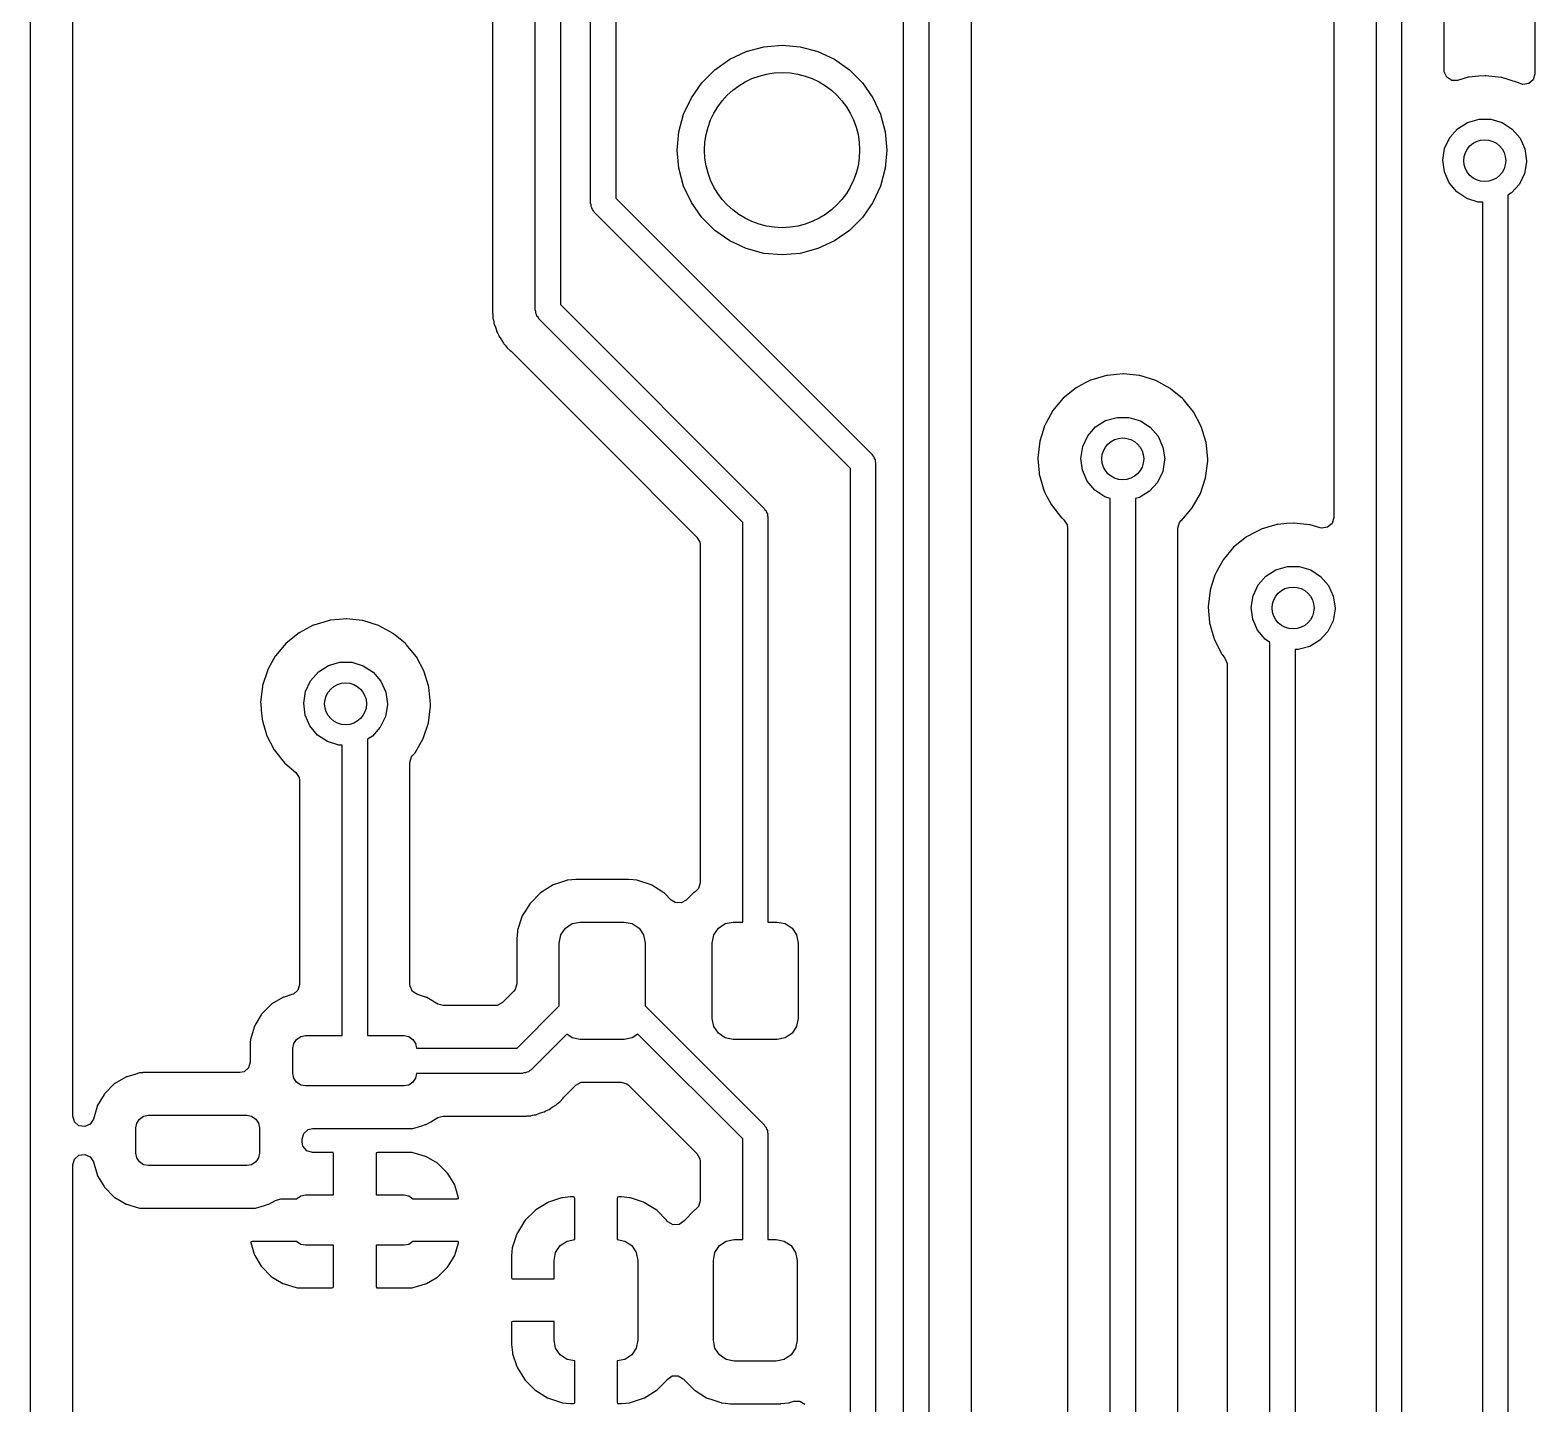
# Model space of a CAD drawing. Extents: x 41 to 172, y -227 to -42.
# Drawn here: x 71.67 to 89.63, y -145.38 to -129 of the extents above; entities that cross this region are included whole.
import ezdxf

# ---------------------------------------------------------------- set-up
doc = ezdxf.new("R2010")
doc.units = 0
doc.layers.add('BLACK', color=7, linetype='CONTINUOUS')

msp = doc.modelspace()

# ---------------------------------------------------------------- linework, layer by layer
at = {"layer": 'BLACK', "linetype": 'CONTINUOUS'}
for p, q in [((77.701, -132.334), (77.701, -119.344)), ((78.001, -119.344), (78.001, -132.272)), ((78.3614, -131.064), (78.3614, -119.532)), ((77.1925, -119.694), (77.1925, -132.252)), ((78.6614, -119.595), (78.6614, -131.002)), ((82.0945, -183.185), (82.0945, -122.692)), ((82.3945, -122.63), (82.3945, -183.155)), ((82.903, -182.776), (82.903, -122.712)), ((89.6255, -126.033), (89.6255, -129.522)), ((71.6745, -127.065), (71.6745, -151.106)), ((87.734, -183.261), (87.734, -127.253)), ((88.034, -127.283), (88.034, -183.199)), ((72.183, -141.949), (72.183, -127.532)), ((87.2255, -127.569), (87.2255, -134.813)), ((88.5425, -129.479), (88.5425, -127.663)), ((80.2175, -129.255), (80.4279, -129.199)), ((80.4279, -129.199), (80.645, -129.18)), ((80.645, -129.18), (80.8621, -129.199)), ((80.8621, -129.199), (81.0725, -129.255)), ((79.8415, -129.472), (80.02, -129.347)), ((80.02, -129.347), (80.2175, -129.255)), ((81.0725, -129.255), (81.27, -129.347)), ((81.27, -129.347), (81.4485, -129.472)), ((79.6874, -129.627), (79.8415, -129.472)), ((81.4485, -129.472), (81.6026, -129.627)), ((88.5438, -129.497), (88.5425, -129.479)), ((88.5733, -129.561), (88.5438, -129.497)), ((88.6331, -129.6), (88.5733, -129.561)), ((88.7041, -129.6), (88.6331, -129.6)), ((88.8312, -129.562), (88.7041, -129.6)), ((88.8371, -129.561), (88.8312, -129.562)), ((88.8312, -129.562), (88.8312, -129.562)), ((88.8432, -129.56), (88.8371, -129.561)), ((88.8433, -129.56), (88.8432, -129.56)), ((88.9516, -129.55), (88.8433, -129.56)), ((89.0341, -129.543), (88.9516, -129.55)), ((89.0402, -129.543), (89.0341, -129.543)), ((89.2246, -129.563), (89.0402, -129.543)), ((89.0402, -129.543), (89.0402, -129.543)), ((89.2308, -129.563), (89.2246, -129.563)), ((89.2246, -129.563), (89.2246, -129.563)), ((89.4197, -129.622), (89.2308, -129.563)), ((89.6055, -129.59), (89.5518, -129.636)), ((89.6255, -129.522), (89.6055, -129.59)), ((79.5625, -129.805), (79.6874, -129.627)), ((81.6026, -129.627), (81.7275, -129.805)), ((89.4338, -129.629), (89.4197, -129.622)), ((89.4395, -129.633), (89.4338, -129.629)), ((89.4815, -129.646), (89.4395, -129.633)), ((89.5518, -129.636), (89.4815, -129.646)), ((79.4704, -130.002), (79.5625, -129.805)), ((81.7275, -129.805), (81.8196, -130.002)), ((79.414, -130.213), (79.4704, -130.002)), ((81.8196, -130.002), (81.876, -130.213)), ((88.7029, -130.175), (88.8228, -130.1)), ((88.8228, -130.1), (88.9591, -130.061)), ((88.9591, -130.061), (89.1009, -130.061)), ((89.1009, -130.061), (89.2367, -130.102)), ((89.2367, -130.102), (89.3557, -130.179)), ((79.395, -130.43), (79.414, -130.213)), ((81.876, -130.213), (81.895, -130.43)), ((88.5488, -130.41), (88.6091, -130.281)), ((88.6091, -130.281), (88.7029, -130.175)), ((89.3557, -130.179), (89.4482, -130.287)), ((89.4482, -130.287), (89.5069, -130.416)), ((79.414, -130.647), (79.395, -130.43)), ((81.895, -130.43), (81.876, -130.647)), ((88.527, -130.55), (88.5488, -130.41)), ((89.5069, -130.416), (89.527, -130.556)), ((79.4704, -130.858), (79.414, -130.647)), ((81.876, -130.647), (81.8196, -130.858)), ((88.5454, -130.69), (88.527, -130.55)), ((89.5269, -130.568), (89.5033, -130.708)), ((89.527, -130.556), (89.5269, -130.568)), ((79.5625, -131.055), (79.4704, -130.858)), ((81.8196, -130.858), (81.7275, -131.055)), ((88.6025, -130.82), (88.5454, -130.69)), ((88.6937, -130.929), (88.6025, -130.82)), ((89.4415, -130.836), (89.3464, -130.941)), ((89.5033, -130.708), (89.4415, -130.836)), ((78.6614, -131.002), (81.7163, -134.057)), ((88.8117, -131.007), (88.6937, -130.929)), ((88.9471, -131.05), (88.8117, -131.007)), ((89.3464, -130.941), (89.304, -130.967)), ((89.304, -130.967), (89.304, -155.36)), ((78.3665, -131.083), (78.3614, -131.064)), ((78.3665, -131.103), (78.3665, -131.083)), ((78.3764, -131.12), (78.3665, -131.103)), ((78.3815, -131.139), (78.3764, -131.12)), ((78.3955, -131.153), (78.3815, -131.139)), ((78.4053, -131.17), (78.3955, -131.153)), ((81.4602, -134.225), (78.4053, -131.17)), ((79.6874, -131.233), (79.5625, -131.055)), ((81.7275, -131.055), (81.6026, -131.233)), ((89.004, -131.051), (88.9471, -131.05)), ((89.004, -155.423), (89.004, -131.051)), ((79.8415, -131.388), (79.6874, -131.233)), ((80.02, -131.513), (79.8415, -131.388)), ((81.4485, -131.388), (81.27, -131.513)), ((81.6026, -131.233), (81.4485, -131.388)), ((80.2175, -131.605), (80.02, -131.513)), ((81.27, -131.513), (81.0725, -131.605)), ((80.4279, -131.661), (80.2175, -131.605)), ((80.645, -131.68), (80.4279, -131.661)), ((80.8621, -131.661), (80.645, -131.68)), ((81.0725, -131.605), (80.8621, -131.661)), ((77.1919, -132.264), (77.1902, -132.272)), ((77.1902, -132.272), (77.1905, -132.279)), ((77.1905, -132.279), (77.1924, -132.342)), ((77.1925, -132.252), (77.1919, -132.264)), ((78.001, -132.272), (80.4311, -134.702)), ((77.1924, -132.342), (77.1925, -132.346)), ((77.1925, -132.346), (77.1925, -132.375)), ((77.1925, -132.375), (77.1931, -132.38)), ((77.1931, -132.38), (77.194, -132.392)), ((77.194, -132.392), (77.1954, -132.438)), ((77.1954, -132.438), (77.1976, -132.445)), ((77.1976, -132.445), (77.1976, -132.445)), ((77.1976, -132.445), (77.2014, -132.458)), ((77.2014, -132.458), (77.2054, -132.478)), ((77.2054, -132.478), (77.2081, -132.499)), ((77.7061, -132.353), (77.701, -132.334)), ((77.7061, -132.373), (77.7061, -132.353)), ((77.716, -132.39), (77.7061, -132.373)), ((77.7211, -132.409), (77.716, -132.39)), ((77.7351, -132.423), (77.7211, -132.409)), ((77.7449, -132.44), (77.7351, -132.423)), ((80.175, -134.87), (77.7449, -132.44)), ((77.2081, -132.499), (77.211, -132.506)), ((77.211, -132.506), (77.211, -132.506)), ((77.211, -132.506), (77.2251, -132.542)), ((77.2251, -132.542), (77.229, -132.553)), ((77.229, -132.553), (77.2419, -132.598)), ((77.2419, -132.598), (77.2528, -132.616)), ((77.2528, -132.616), (77.2615, -132.634)), ((77.2615, -132.634), (77.2694, -132.654)), ((77.2694, -132.654), (77.2893, -132.681)), ((77.2893, -132.681), (77.2965, -132.691)), ((77.2965, -132.691), (77.303, -132.701)), ((77.303, -132.701), (77.3225, -132.734)), ((77.3225, -132.734), (77.3225, -132.734)), ((77.3225, -132.734), (77.3265, -132.741)), ((77.3265, -132.741), (77.3417, -132.756)), ((77.3417, -132.756), (77.3546, -132.771)), ((77.3546, -132.771), (77.3672, -132.788)), ((77.3672, -132.788), (77.4028, -132.818)), ((77.4028, -132.818), (77.4115, -132.826)), ((77.4115, -132.826), (78.5338, -133.948)), ((84.3239, -133.175), (84.2625, -133.207)), ((84.3294, -133.172), (84.3239, -133.175)), ((84.3239, -133.175), (84.3239, -133.175)), ((84.4081, -133.149), (84.3294, -133.172)), ((84.5132, -133.118), (84.4081, -133.149)), ((84.5191, -133.117), (84.5132, -133.118)), ((84.5132, -133.118), (84.5132, -133.118)), ((84.5252, -133.116), (84.5191, -133.117)), ((84.5253, -133.116), (84.5252, -133.116)), ((84.6336, -133.106), (84.5253, -133.116)), ((84.7161, -133.099), (84.6336, -133.106)), ((84.7222, -133.099), (84.7161, -133.099)), ((84.9066, -133.119), (84.7222, -133.099)), ((84.7222, -133.099), (84.7222, -133.099)), ((84.9128, -133.119), (84.9066, -133.119)), ((84.9066, -133.119), (84.9066, -133.119)), ((85.1017, -133.178), (84.9128, -133.119)), ((85.2757, -133.272), (85.1017, -133.178)), ((84.1541, -133.264), (84, -133.388)), ((84.2625, -133.207), (84.1541, -133.264)), ((85.2804, -133.276), (85.2757, -133.272)), ((85.4217, -133.393), (85.2804, -133.276)), ((85.2804, -133.276), (85.2804, -133.276)), ((83.8699, -133.545), (83.7985, -133.675)), ((83.8728, -133.539), (83.8699, -133.545)), ((83.8699, -133.545), (83.8699, -133.545)), ((84, -133.388), (83.8728, -133.539)), ((85.4281, -133.398), (85.4217, -133.393)), ((85.432, -133.403), (85.4281, -133.398)), ((85.4812, -133.463), (85.432, -133.403)), ((85.432, -133.403), (85.432, -133.403)), ((85.5531, -133.551), (85.4812, -133.463)), ((85.6459, -133.726), (85.5531, -133.551)), ((83.7757, -133.719), (83.7586, -133.773)), ((83.7776, -133.713), (83.7757, -133.719)), ((83.7757, -133.719), (83.7757, -133.719)), ((83.7985, -133.675), (83.7776, -133.713)), ((84.2911, -133.837), (84.3849, -133.731)), ((84.3849, -133.731), (84.5048, -133.656)), ((84.5048, -133.656), (84.6411, -133.617)), ((84.6411, -133.617), (84.7829, -133.617)), ((84.7829, -133.617), (84.9187, -133.658)), ((84.9187, -133.658), (85.0377, -133.735)), ((85.7031, -133.915), (85.6459, -133.726)), ((83.7178, -133.901), (83.6957, -134.098)), ((83.7586, -133.773), (83.7178, -133.901)), ((84.2308, -133.966), (84.2911, -133.837)), ((85.0377, -133.735), (85.1302, -133.843)), ((85.1302, -133.843), (85.1889, -133.972)), ((78.5338, -133.948), (79.6296, -135.044)), ((81.7163, -134.057), (81.7261, -134.074)), ((81.7261, -134.074), (81.7401, -134.088)), ((81.7401, -134.088), (81.7452, -134.107)), ((84.209, -134.106), (84.2308, -133.966)), ((85.1889, -133.972), (85.209, -134.112)), ((85.7224, -134.112), (85.7031, -133.915)), ((81.4602, -151.168), (81.4602, -134.225)), ((81.7452, -134.107), (81.7551, -134.124)), ((81.7551, -134.124), (81.7551, -134.144)), ((81.7551, -134.144), (81.7602, -134.163)), ((81.7602, -134.163), (81.7602, -151.23)), ((83.6957, -134.098), (83.6969, -134.112)), ((83.6969, -134.112), (83.711, -134.28)), ((84.2274, -134.246), (84.209, -134.106)), ((84.2845, -134.376), (84.2274, -134.246)), ((85.1853, -134.264), (85.1235, -134.392)), ((85.2089, -134.124), (85.1853, -134.264)), ((85.209, -134.112), (85.2089, -134.124)), ((85.6972, -134.337), (85.722, -134.14)), ((85.722, -134.14), (85.7224, -134.112)), ((83.711, -134.28), (83.7123, -134.295)), ((83.7123, -134.295), (83.7318, -134.363)), ((83.7318, -134.363), (83.7635, -134.473)), ((84.3757, -134.485), (84.2845, -134.376)), ((85.1235, -134.392), (85.0284, -134.497)), ((85.6348, -134.524), (85.6972, -134.337)), ((83.7635, -134.473), (83.7668, -134.485)), ((83.7668, -134.485), (83.7767, -134.504)), ((83.7767, -134.504), (83.8046, -134.559)), ((83.8046, -134.559), (83.8572, -134.661)), ((84.4937, -134.563), (84.3757, -134.485)), ((84.559, -134.584), (84.4937, -134.563)), ((84.559, -166.152), (84.559, -134.584)), ((84.9076, -134.571), (84.859, -134.584)), ((84.859, -134.584), (84.859, -166.152)), ((85.0284, -134.497), (84.9076, -134.571)), ((85.5371, -134.696), (85.6348, -134.524)), ((80.4311, -134.702), (80.4409, -134.719)), ((80.4409, -134.719), (80.4549, -134.733)), ((80.4549, -134.733), (80.46, -134.752)), ((80.46, -134.752), (80.4699, -134.769)), ((80.4699, -134.769), (80.4699, -134.789)), ((80.4699, -134.789), (80.475, -134.808)), ((80.475, -134.808), (80.475, -139.635)), ((83.8572, -134.661), (83.98, -134.816)), ((85.4078, -134.846), (85.4993, -134.74)), ((85.4993, -134.74), (85.533, -134.701)), ((85.533, -134.701), (85.5331, -134.701)), ((85.5331, -134.701), (85.5371, -134.696)), ((80.175, -139.635), (80.175, -134.87)), ((83.98, -134.816), (83.9847, -134.82)), ((83.9847, -134.82), (83.9847, -134.82)), ((83.9847, -134.82), (84.0062, -134.838)), ((84.0062, -134.838), (84.0451, -134.898)), ((84.0451, -134.898), (84.0505, -134.934)), ((84.0505, -134.934), (84.0505, -165.799)), ((85.3675, -134.937), (85.3875, -134.869)), ((85.3675, -165.801), (85.3675, -134.937)), ((85.3875, -134.869), (85.4052, -134.848)), ((85.4052, -134.848), (85.4078, -134.846)), ((86.2849, -134.99), (86.1861, -135.042)), ((86.3559, -134.953), (86.2849, -134.99)), ((86.3614, -134.95), (86.3559, -134.953)), ((86.3559, -134.953), (86.3559, -134.953)), ((86.4401, -134.927), (86.3614, -134.95)), ((86.5452, -134.896), (86.4401, -134.927)), ((86.5511, -134.895), (86.5452, -134.896)), ((86.5452, -134.896), (86.5452, -134.896)), ((86.5572, -134.894), (86.5511, -134.895)), ((86.5573, -134.894), (86.5572, -134.894)), ((86.6656, -134.884), (86.5573, -134.894)), ((86.7481, -134.877), (86.6656, -134.884)), ((86.7542, -134.877), (86.7481, -134.877)), ((86.9386, -134.897), (86.7542, -134.877)), ((86.7542, -134.877), (86.7542, -134.877)), ((86.9448, -134.897), (86.9386, -134.897)), ((86.9386, -134.897), (86.9386, -134.897)), ((87.0622, -134.934), (86.9448, -134.897)), ((87.0816, -134.938), (87.0622, -134.934)), ((87.1518, -134.928), (87.0816, -134.938)), ((87.2055, -134.881), (87.1518, -134.928)), ((87.2255, -134.813), (87.2055, -134.881)), ((79.6296, -135.044), (79.6636, -135.106)), ((79.6636, -135.106), (79.6665, -135.133)), ((79.6665, -135.133), (79.6665, -139.168)), ((86.032, -135.166), (85.9048, -135.317)), ((86.1861, -135.042), (86.032, -135.166)), ((85.9019, -135.323), (85.8317, -135.45)), ((85.9048, -135.317), (85.9019, -135.323)), ((85.9019, -135.323), (85.9019, -135.323)), ((85.8077, -135.497), (85.7682, -135.621)), ((85.8096, -135.491), (85.8077, -135.497)), ((85.8077, -135.497), (85.8077, -135.497)), ((85.8317, -135.45), (85.8096, -135.491)), ((86.3231, -135.615), (86.4169, -135.509)), ((86.4169, -135.509), (86.5368, -135.434)), ((86.5368, -135.434), (86.6731, -135.395)), ((86.6731, -135.395), (86.8149, -135.395)), ((86.8149, -135.395), (86.9507, -135.436)), ((86.9507, -135.436), (87.0697, -135.513)), ((87.0697, -135.513), (87.1622, -135.621)), ((85.7498, -135.679), (85.7277, -135.876)), ((85.7682, -135.621), (85.7498, -135.679)), ((86.2628, -135.744), (86.3231, -135.615)), ((87.1622, -135.621), (87.2209, -135.75)), ((85.7277, -135.876), (85.7282, -135.882)), ((85.7282, -135.882), (85.7434, -136.063)), ((86.241, -135.884), (86.2628, -135.744)), ((86.2594, -136.024), (86.241, -135.884)), ((87.2209, -135.75), (87.241, -135.89)), ((75.1788, -136.058), (75.0584, -136.093)), ((75.2422, -136.039), (75.1788, -136.058)), ((75.2481, -136.038), (75.2422, -136.039)), ((75.2422, -136.039), (75.2422, -136.039)), ((75.2542, -136.037), (75.2481, -136.038)), ((75.2543, -136.037), (75.2542, -136.037)), ((75.3626, -136.027), (75.2543, -136.037)), ((75.4451, -136.02), (75.3626, -136.027)), ((75.4512, -136.02), (75.4451, -136.02)), ((75.6356, -136.04), (75.4512, -136.02)), ((75.4512, -136.02), (75.4512, -136.02)), ((75.6418, -136.04), (75.6356, -136.04)), ((75.6356, -136.04), (75.6356, -136.04)), ((75.8307, -136.099), (75.6418, -136.04)), ((85.7434, -136.063), (85.7443, -136.073)), ((86.3165, -136.154), (86.2594, -136.024)), ((87.2173, -136.042), (87.1555, -136.17)), ((87.2409, -135.902), (87.2173, -136.042)), ((87.241, -135.89), (87.2409, -135.902)), ((74.8831, -136.185), (74.729, -136.309)), ((75.0154, -136.116), (74.8831, -136.185)), ((75.0529, -136.096), (75.0154, -136.116)), ((75.0584, -136.093), (75.0529, -136.096)), ((75.0529, -136.096), (75.0529, -136.096)), ((76.0047, -136.193), (75.8307, -136.099)), ((76.0094, -136.197), (76.0047, -136.193)), ((76.147, -136.311), (76.0094, -136.197)), ((76.0094, -136.197), (76.0094, -136.197)), ((85.7443, -136.073), (85.751, -136.096)), ((85.751, -136.096), (85.7941, -136.247)), ((85.7941, -136.247), (85.7988, -136.263)), ((86.4077, -136.263), (86.3165, -136.154)), ((87.1555, -136.17), (87.0604, -136.275)), ((74.729, -136.309), (74.6018, -136.46)), ((76.1571, -136.319), (76.147, -136.311)), ((76.161, -136.324), (76.1571, -136.319)), ((76.2001, -136.372), (76.161, -136.324)), ((76.161, -136.324), (76.161, -136.324)), ((76.2821, -136.472), (76.2001, -136.372)), ((85.7988, -136.263), (85.8892, -136.439)), ((86.464, -136.3), (86.4077, -136.263)), ((86.464, -169.636), (86.464, -136.3)), ((86.8028, -136.386), (86.764, -136.385)), ((86.764, -136.385), (86.764, -169.441)), ((86.9396, -136.349), (86.8028, -136.386)), ((87.0604, -136.275), (86.9396, -136.349)), ((74.5989, -136.466), (74.5201, -136.609)), ((74.6018, -136.46), (74.5989, -136.466)), ((74.5989, -136.466), (74.5989, -136.466)), ((75.1139, -136.652), (75.2338, -136.577)), ((75.2338, -136.577), (75.3701, -136.538)), ((75.3701, -136.538), (75.5119, -136.538)), ((75.5119, -136.538), (75.6477, -136.579)), ((75.6477, -136.579), (75.7667, -136.656)), ((76.3749, -136.647), (76.2821, -136.472)), ((85.8892, -136.439), (85.893, -136.444)), ((85.893, -136.444), (85.893, -136.444)), ((85.893, -136.444), (85.9282, -136.488)), ((85.9282, -136.488), (85.9549, -136.554)), ((85.9549, -136.554), (85.9555, -136.567)), ((85.9555, -136.567), (85.9555, -166.425)), ((74.5047, -136.64), (74.4486, -136.816)), ((74.5066, -136.634), (74.5047, -136.64)), ((74.5047, -136.64), (74.5047, -136.64)), ((74.5201, -136.609), (74.5066, -136.634)), ((74.9598, -136.887), (75.0201, -136.758)), ((75.0201, -136.758), (75.1139, -136.652)), ((75.7667, -136.656), (75.8592, -136.764)), ((75.8592, -136.764), (75.9179, -136.893)), ((76.3767, -136.653), (76.3749, -136.647)), ((76.4268, -136.819), (76.3767, -136.653)), ((74.4468, -136.822), (74.4247, -137.019)), ((74.4486, -136.816), (74.4468, -136.822)), ((74.938, -137.027), (74.9598, -136.887)), ((75.9179, -136.893), (75.938, -137.033)), ((76.4321, -136.836), (76.4268, -136.819)), ((76.4514, -137.033), (76.4321, -136.836)), ((74.4247, -137.019), (74.4252, -137.025)), ((74.4252, -137.025), (74.4322, -137.108)), ((74.4322, -137.108), (74.4413, -137.216)), ((74.9564, -137.167), (74.938, -137.027)), ((75.9379, -137.045), (75.9143, -137.185)), ((75.938, -137.033), (75.9379, -137.045)), ((76.4262, -137.258), (76.451, -137.061)), ((76.451, -137.061), (76.4514, -137.033)), ((74.4413, -137.216), (74.4514, -137.251)), ((74.4514, -137.251), (74.4906, -137.388)), ((75.0135, -137.297), (74.9564, -137.167)), ((75.1047, -137.406), (75.0135, -137.297)), ((75.8525, -137.313), (75.7574, -137.418)), ((75.9143, -137.185), (75.8525, -137.313)), ((76.3638, -137.445), (76.4262, -137.258)), ((74.4906, -137.388), (74.4958, -137.406)), ((74.4958, -137.406), (74.5862, -137.582)), ((75.2227, -137.484), (75.1047, -137.406)), ((75.3581, -137.527), (75.2227, -137.484)), ((75.7574, -137.418), (75.6975, -137.454)), ((75.6975, -137.454), (75.6975, -140.99)), ((76.2661, -137.617), (76.3638, -137.445)), ((74.5862, -137.582), (74.709, -137.737)), ((75.3975, -137.527), (75.3581, -137.527)), ((75.3975, -140.99), (75.3975, -137.527)), ((76.206, -137.734), (76.226, -137.665)), ((76.226, -137.665), (76.2366, -137.651)), ((76.2366, -137.651), (76.2443, -137.642)), ((76.2443, -137.642), (76.2661, -137.617)), ((74.709, -137.737), (74.7137, -137.741)), ((74.7137, -137.741), (74.7137, -137.741)), ((74.7137, -137.741), (74.8447, -137.852)), ((74.8447, -137.852), (74.8836, -137.912)), ((76.206, -140.38), (76.206, -137.734)), ((74.8836, -137.912), (74.889, -137.948)), ((74.889, -137.948), (74.889, -140.38)), ((77.7632, -139.287), (77.6382, -139.412)), ((77.9136, -139.193), (77.7632, -139.287)), ((77.9903, -139.168), (77.9136, -139.193)), ((78.0748, -139.14), (77.9903, -139.168)), ((78.0813, -139.137), (78.0748, -139.14)), ((78.0748, -139.14), (78.0748, -139.14)), ((78.0882, -139.137), (78.0813, -139.137)), ((78.1838, -139.127), (78.0882, -139.137)), ((78.0882, -139.137), (78.0882, -139.137)), ((78.1839, -139.127), (78.1838, -139.127)), ((78.1871, -139.126), (78.1839, -139.127)), ((78.8129, -139.126), (78.1871, -139.126)), ((78.8675, -139.132), (78.8129, -139.126)), ((78.9105, -139.137), (78.8675, -139.132)), ((78.9174, -139.137), (78.9105, -139.137)), ((78.9105, -139.137), (78.9105, -139.137)), ((78.9239, -139.139), (78.9174, -139.137)), ((78.9248, -139.14), (78.9239, -139.139)), ((78.9239, -139.139), (78.9239, -139.139)), ((79.0852, -139.193), (78.9248, -139.14)), ((79.0915, -139.197), (79.0852, -139.193)), ((79.1681, -139.244), (79.0915, -139.197)), ((79.0915, -139.197), (79.0915, -139.197)), ((79.2358, -139.286), (79.1681, -139.244)), ((79.241, -139.291), (79.2358, -139.286)), ((79.3235, -139.373), (79.241, -139.291)), ((79.5882, -139.287), (79.5529, -139.322)), ((79.5944, -139.283), (79.5882, -139.287)), ((79.6068, -139.275), (79.5944, -139.283)), ((79.5944, -139.283), (79.5944, -139.283)), ((79.6465, -139.236), (79.6068, -139.275)), ((79.6665, -139.168), (79.6465, -139.236)), ((77.6344, -139.418), (77.5828, -139.502)), ((77.6382, -139.412), (77.6344, -139.418)), ((77.6344, -139.418), (77.6344, -139.418)), ((79.3686, -139.402), (79.3235, -139.373)), ((79.4394, -139.407), (79.3686, -139.402)), ((79.5017, -139.373), (79.4394, -139.407)), ((79.5529, -139.322), (79.5017, -139.373)), ((77.5454, -139.562), (77.4897, -139.73)), ((77.5828, -139.502), (77.5454, -139.562)), ((78.0607, -139.708), (78.1418, -139.654)), ((78.1418, -139.654), (78.2375, -139.635)), ((78.2375, -139.635), (78.7625, -139.635)), ((78.7625, -139.635), (78.8582, -139.654)), ((78.8582, -139.654), (78.9393, -139.708)), ((79.8857, -139.708), (79.9668, -139.654)), ((79.9668, -139.654), (80.0625, -139.635)), ((80.0625, -139.635), (80.175, -139.635)), ((80.475, -139.635), (80.5875, -139.635)), ((80.5875, -139.635), (80.6832, -139.654)), ((80.6832, -139.654), (80.7643, -139.708)), ((77.4881, -139.746), (77.479, -139.835)), ((77.479, -139.835), (77.479, -140.373)), ((77.489, -139.737), (77.4881, -139.746)), ((77.4897, -139.73), (77.489, -139.737)), ((77.489, -139.737), (77.489, -139.737)), ((77.9875, -139.885), (78.0065, -139.789)), ((78.0065, -139.789), (78.0607, -139.708)), ((78.9393, -139.708), (78.9935, -139.789)), ((78.9935, -139.789), (79.0125, -139.885)), ((79.8125, -139.885), (79.8315, -139.789)), ((79.8315, -139.789), (79.8857, -139.708)), ((80.7643, -139.708), (80.8185, -139.789)), ((80.8185, -139.789), (80.8375, -139.885)), ((77.9875, -140.635), (77.9875, -139.885)), ((79.0125, -139.885), (79.0125, -140.635)), ((79.8125, -140.785), (79.8125, -139.885)), ((80.8375, -139.885), (80.8375, -140.785)), ((77.479, -140.373), (77.459, -140.441)), ((74.6896, -140.535), (74.56, -140.612)), ((74.6964, -140.531), (74.6896, -140.535)), ((74.6896, -140.535), (74.6896, -140.535)), ((74.704, -140.529), (74.6964, -140.531)), ((74.7982, -140.501), (74.704, -140.529)), ((74.704, -140.529), (74.704, -140.529)), ((74.8153, -140.495), (74.7982, -140.501)), ((74.869, -140.448), (74.8153, -140.495)), ((74.889, -140.38), (74.869, -140.448)), ((76.2073, -140.399), (76.206, -140.38)), ((76.237, -140.463), (76.2073, -140.399)), ((76.2968, -140.501), (76.237, -140.463)), ((76.391, -140.529), (76.2968, -140.501)), ((76.3986, -140.531), (76.391, -140.529)), ((76.391, -140.529), (76.391, -140.529)), ((76.4054, -140.535), (76.3986, -140.531)), ((76.5391, -140.614), (76.4054, -140.535)), ((76.4054, -140.535), (76.4054, -140.535)), ((77.4421, -140.462), (77.3091, -140.595)), ((77.459, -140.441), (77.4421, -140.462)), ((74.4355, -140.733), (74.4315, -140.74)), ((74.5532, -140.616), (74.4355, -140.733)), ((74.56, -140.612), (74.5532, -140.616)), ((74.56, -140.612), (74.56, -140.612)), ((76.6033, -140.631), (76.5391, -140.614)), ((77.2201, -140.631), (76.6033, -140.631)), ((77.2468, -140.629), (77.2201, -140.631)), ((77.3091, -140.595), (77.2468, -140.629)), ((77.4829, -141.14), (77.9875, -140.635)), ((79.0125, -140.635), (80.4311, -142.054)), ((74.3509, -140.876), (74.3044, -141.036)), ((74.3679, -140.848), (74.3509, -140.876)), ((74.4315, -140.74), (74.3679, -140.848)), ((74.4315, -140.74), (74.4315, -140.74)), ((79.8315, -140.881), (79.8125, -140.785)), ((79.8857, -140.962), (79.8315, -140.881)), ((80.8185, -140.881), (80.7643, -140.962)), ((80.8375, -140.785), (80.8185, -140.881)), ((74.3044, -141.036), (74.3015, -141.073)), ((74.3015, -141.073), (74.3015, -141.305)), ((74.81, -141.14), (74.8214, -141.083)), ((74.8214, -141.083), (74.8539, -141.034)), ((74.8539, -141.034), (74.9026, -141.001)), ((74.9026, -141.001), (74.96, -140.99)), ((74.96, -140.99), (75.3975, -140.99)), ((75.6975, -140.99), (76.135, -140.99)), ((76.135, -140.99), (76.1924, -141.001)), ((76.1924, -141.001), (76.2411, -141.034)), ((76.2411, -141.034), (76.2736, -141.083)), ((76.2736, -141.083), (76.285, -141.14)), ((78.0755, -140.972), (77.6511, -141.396)), ((78.1418, -141.016), (78.0755, -140.972)), ((78.2375, -141.035), (78.1418, -141.016)), ((78.7625, -141.035), (78.2375, -141.035)), ((78.8582, -141.016), (78.7625, -141.035)), ((78.9245, -140.972), (78.8582, -141.016)), ((80.175, -142.222), (78.9245, -140.972)), ((79.9668, -141.016), (79.8857, -140.962)), ((80.0625, -141.035), (79.9668, -141.016)), ((80.5875, -141.035), (80.0625, -141.035)), ((80.6832, -141.016), (80.5875, -141.035)), ((80.7643, -140.962), (80.6832, -141.016)), ((74.81, -141.44), (74.81, -141.14)), ((76.285, -141.14), (77.4829, -141.14)), ((72.922, -141.452), (72.829, -141.479)), ((72.9812, -141.434), (72.922, -141.452)), ((72.9876, -141.434), (72.9812, -141.434)), ((73.016, -141.432), (72.9876, -141.434)), ((72.9876, -141.434), (72.9876, -141.434)), ((73.0185, -141.431), (73.016, -141.432)), ((73.016, -141.432), (73.016, -141.432)), ((74.1755, -141.431), (73.0185, -141.431)), ((74.2278, -141.42), (74.1755, -141.431)), ((74.2815, -141.374), (74.2278, -141.42)), ((74.3015, -141.305), (74.2815, -141.374)), ((74.8214, -141.497), (74.81, -141.44)), ((76.285, -141.44), (76.2736, -141.497)), ((77.545, -141.44), (76.285, -141.44)), ((77.5641, -141.435), (77.545, -141.44)), ((77.5838, -141.435), (77.5641, -141.435)), ((77.6009, -141.425), (77.5838, -141.435)), ((77.62, -141.42), (77.6009, -141.425)), ((77.634, -141.406), (77.62, -141.42)), ((77.6511, -141.396), (77.634, -141.406)), ((72.6782, -141.566), (72.5605, -141.683)), ((72.685, -141.562), (72.6782, -141.566)), ((72.8146, -141.485), (72.685, -141.562)), ((72.685, -141.562), (72.685, -141.562)), ((72.8214, -141.481), (72.8146, -141.485)), ((72.8146, -141.485), (72.8146, -141.485)), ((72.829, -141.479), (72.8214, -141.481)), ((72.829, -141.479), (72.829, -141.479)), ((74.8539, -141.546), (74.8214, -141.497)), ((74.9026, -141.579), (74.8539, -141.546)), ((74.96, -141.59), (74.9026, -141.579)), ((76.135, -141.59), (74.96, -141.59)), ((76.1924, -141.579), (76.135, -141.59)), ((76.2411, -141.546), (76.1924, -141.579)), ((76.2736, -141.497), (76.2411, -141.546)), ((78.0368, -141.729), (78.1859, -141.58)), ((78.1859, -141.58), (78.2482, -141.546)), ((78.2482, -141.546), (78.2749, -141.543)), ((78.2749, -141.543), (78.725, -141.543)), ((78.725, -141.543), (78.7932, -141.564)), ((78.7932, -141.564), (78.8141, -141.58)), ((78.8141, -141.58), (79.6296, -142.396)), ((72.5069, -141.774), (72.4759, -141.826)), ((72.5565, -141.69), (72.5069, -141.774)), ((72.5605, -141.683), (72.5565, -141.69)), ((72.5565, -141.69), (72.5565, -141.69)), ((77.9518, -141.814), (77.967, -141.799)), ((77.967, -141.799), (77.982, -141.786)), ((77.982, -141.786), (77.9929, -141.779)), ((77.9929, -141.779), (77.9994, -141.774)), ((77.9994, -141.774), (78.0288, -141.738)), ((78.0288, -141.738), (78.0368, -141.729)), ((72.2032, -142.018), (72.183, -141.949)), ((72.43, -141.984), (72.3918, -142.044)), ((72.4736, -141.834), (72.43, -141.984)), ((72.4759, -141.826), (72.4736, -141.834)), ((72.4736, -141.834), (72.4736, -141.834)), ((72.9464, -142.033), (72.9789, -141.984)), ((72.9789, -141.984), (73.0276, -141.951)), ((73.0276, -141.951), (73.085, -141.94)), ((73.085, -141.94), (74.26, -141.94)), ((74.26, -141.94), (74.3174, -141.951)), ((74.3174, -141.951), (74.3661, -141.984)), ((74.3661, -141.984), (74.3986, -142.033)), ((76.4551, -142.016), (76.5391, -141.966)), ((76.5391, -141.966), (76.6033, -141.948)), ((76.6033, -141.948), (77.4629, -141.948)), ((77.4629, -141.948), (77.4748, -141.949)), ((77.4748, -141.949), (77.4748, -141.949)), ((77.4748, -141.949), (77.4825, -141.951)), ((77.4825, -141.951), (77.5534, -141.949)), ((77.5534, -141.949), (77.5573, -141.948)), ((77.5573, -141.948), (77.5864, -141.948)), ((77.5864, -141.948), (77.5908, -141.948)), ((77.5908, -141.948), (77.6027, -141.947)), ((77.6027, -141.947), (77.6488, -141.946)), ((77.6488, -141.946), (77.6694, -141.94)), ((77.6694, -141.94), (77.6888, -141.936)), ((77.6888, -141.936), (77.6958, -141.935)), ((77.6958, -141.935), (77.7022, -141.934)), ((77.7022, -141.934), (77.7101, -141.933)), ((77.7022, -141.934), (77.7022, -141.934)), ((77.7101, -141.933), (77.7174, -141.93)), ((77.7174, -141.93), (77.753, -141.916)), ((77.7174, -141.93), (77.7174, -141.93)), ((77.753, -141.916), (77.7642, -141.912)), ((77.7642, -141.912), (77.8086, -141.899)), ((77.8086, -141.899), (77.8271, -141.888)), ((77.8271, -141.888), (77.8448, -141.88)), ((77.8448, -141.88), (77.8648, -141.872)), ((77.8648, -141.872), (77.9021, -141.844)), ((77.9021, -141.844), (77.912, -141.838)), ((77.912, -141.838), (77.945, -141.818)), ((77.945, -141.818), (77.9518, -141.814)), ((77.945, -141.818), (77.945, -141.818)), ((72.257, -142.064), (72.2032, -142.018)), ((72.3273, -142.074), (72.257, -142.064)), ((72.3918, -142.044), (72.3273, -142.074)), ((72.935, -142.09), (72.9464, -142.033)), ((72.935, -142.39), (72.935, -142.09)), ((74.3986, -142.033), (74.41, -142.09)), ((74.41, -142.09), (74.41, -142.39)), ((74.9185, -142.225), (74.9385, -142.156)), ((74.9385, -142.156), (74.9922, -142.11)), ((74.9922, -142.11), (75.0445, -142.099)), ((75.0445, -142.099), (76.2015, -142.099)), ((76.2015, -142.099), (76.2039, -142.098)), ((76.2039, -142.098), (76.204, -142.098)), ((76.204, -142.098), (76.2324, -142.096)), ((76.2324, -142.096), (76.2324, -142.096)), ((76.2324, -142.096), (76.2388, -142.096)), ((76.2388, -142.096), (76.348, -142.064)), ((76.348, -142.064), (76.391, -142.051)), ((76.391, -142.051), (76.3986, -142.049)), ((76.391, -142.051), (76.391, -142.051)), ((76.3986, -142.049), (76.4551, -142.016)), ((80.4311, -142.054), (80.4409, -142.071)), ((80.4409, -142.071), (80.4549, -142.085)), ((80.4549, -142.085), (80.46, -142.104)), ((80.46, -142.104), (80.4699, -142.121)), ((80.4699, -142.121), (80.4699, -142.141)), ((80.4699, -142.141), (80.475, -142.16)), ((80.475, -142.16), (80.475, -143.42)), ((74.9185, -142.256), (74.9185, -142.225)), ((74.9299, -142.308), (74.9185, -142.256)), ((74.9764, -142.362), (74.9299, -142.308)), ((80.175, -143.42), (80.175, -142.222)), ((72.183, -142.531), (72.203, -142.463)), ((72.203, -142.463), (72.2567, -142.416)), ((72.2567, -142.416), (72.3269, -142.406)), ((72.3269, -142.406), (72.3915, -142.436)), ((72.3915, -142.436), (72.43, -142.496)), ((72.43, -142.496), (72.4732, -142.644)), ((72.9464, -142.447), (72.935, -142.39)), ((72.9789, -142.496), (72.9464, -142.447)), ((73.0276, -142.529), (72.9789, -142.496)), ((73.085, -142.54), (73.0276, -142.529)), ((74.3174, -142.529), (74.26, -142.54)), ((74.3661, -142.496), (74.3174, -142.529)), ((74.3986, -142.447), (74.3661, -142.496)), ((74.41, -142.39), (74.3986, -142.447)), ((75.0445, -142.382), (74.9764, -142.362)), ((75.28, -142.382), (75.0445, -142.382)), ((75.2876, -142.384), (75.28, -142.382)), ((75.289, -142.385), (75.2876, -142.384)), ((75.2935, -142.4), (75.289, -142.385)), ((75.2935, -142.89), (75.2935, -142.4)), ((75.8032, -142.388), (75.8015, -142.396)), ((75.8015, -142.396), (75.8015, -142.89)), ((75.8044, -142.386), (75.8032, -142.388)), ((75.8196, -142.382), (75.8044, -142.386)), ((76.199, -142.382), (75.8196, -142.382)), ((76.2039, -142.382), (76.199, -142.382)), ((76.2323, -142.384), (76.2039, -142.382)), ((76.2449, -142.387), (76.2323, -142.384)), ((76.3908, -142.429), (76.2449, -142.387)), ((76.4052, -142.435), (76.3908, -142.429)), ((76.5347, -142.512), (76.4052, -142.435)), ((76.5471, -142.522), (76.5347, -142.512)), ((76.6534, -142.628), (76.5471, -142.522)), ((79.6296, -142.396), (79.6636, -142.458)), ((79.6636, -142.458), (79.6665, -142.485)), ((79.6665, -142.485), (79.6665, -142.961)), ((72.183, -150.398), (72.183, -142.531)), ((72.4732, -142.644), (72.4759, -142.654)), ((72.4759, -142.654), (72.4799, -142.66)), ((72.4799, -142.66), (72.5565, -142.79)), ((74.26, -142.54), (73.085, -142.54)), ((76.6631, -142.64), (76.6534, -142.628)), ((76.7396, -142.77), (76.6631, -142.64)), ((72.5565, -142.79), (72.5565, -142.79)), ((72.5565, -142.79), (72.5605, -142.797)), ((72.5605, -142.797), (72.6782, -142.914)), ((76.7459, -142.784), (76.7396, -142.77)), ((76.7865, -142.924), (76.7459, -142.784)), ((72.6782, -142.914), (72.685, -142.918)), ((72.685, -142.918), (72.685, -142.918)), ((72.685, -142.918), (72.7615, -142.964)), ((72.7615, -142.964), (72.8214, -142.999)), ((72.8214, -142.999), (72.829, -143.001)), ((72.829, -143.001), (72.829, -143.001)), ((72.829, -143.001), (72.8746, -143.015)), ((72.8746, -143.015), (72.9812, -143.046)), ((72.9812, -143.046), (72.9876, -143.046)), ((72.9876, -143.046), (72.9876, -143.046)), ((72.9876, -143.046), (73.016, -143.048)), ((73.016, -143.048), (73.016, -143.048)), ((73.016, -143.048), (73.0185, -143.048)), ((73.0185, -143.048), (74.3265, -143.048)), ((74.3265, -143.048), (74.3289, -143.048)), ((74.3289, -143.048), (74.329, -143.048)), ((74.329, -143.048), (74.3574, -143.046)), ((74.3574, -143.046), (74.3574, -143.046)), ((74.3574, -143.046), (74.3638, -143.046)), ((74.3638, -143.046), (74.4704, -143.015)), ((74.4704, -143.015), (74.516, -143.001)), ((74.516, -143.001), (74.5236, -142.999)), ((74.516, -143.001), (74.516, -143.001)), ((74.5236, -142.999), (74.6007, -142.954)), ((74.6007, -142.954), (74.6648, -142.936)), ((74.6648, -142.936), (74.8526, -142.936)), ((74.8526, -142.936), (74.8539, -142.934)), ((74.8539, -142.934), (74.9026, -142.901)), ((74.9026, -142.901), (74.96, -142.89)), ((74.96, -142.89), (75.2935, -142.89)), ((75.8015, -142.89), (76.135, -142.89)), ((76.135, -142.89), (76.1924, -142.901)), ((76.1924, -142.901), (76.2411, -142.934)), ((76.2411, -142.934), (76.2424, -142.936)), ((76.2424, -142.936), (76.7719, -142.936)), ((76.7719, -142.936), (76.7854, -142.932)), ((76.7854, -142.932), (76.7865, -142.924)), ((77.7072, -143.068), (77.6958, -143.077)), ((77.845, -142.983), (77.7072, -143.068)), ((77.8582, -142.977), (77.845, -142.983)), ((78.0124, -142.925), (77.8582, -142.977)), ((78.0258, -142.922), (78.0124, -142.925)), ((78.1214, -142.912), (78.0258, -142.922)), ((78.1279, -142.912), (78.1214, -142.912)), ((78.1575, -142.912), (78.1279, -142.912)), ((78.1651, -142.914), (78.1575, -142.912)), ((78.1665, -142.915), (78.1651, -142.914)), ((78.171, -142.93), (78.1665, -142.915)), ((78.171, -143.421), (78.171, -142.93)), ((78.6807, -142.918), (78.679, -142.926)), ((78.679, -142.926), (78.679, -143.421)), ((78.6819, -142.916), (78.6807, -142.918)), ((78.6971, -142.912), (78.6819, -142.916)), ((78.7221, -142.912), (78.6971, -142.912)), ((78.7286, -142.912), (78.7221, -142.912)), ((78.8229, -142.922), (78.7286, -142.912)), ((78.8363, -142.925), (78.8229, -142.922)), ((78.9906, -142.976), (78.8363, -142.925)), ((79.0038, -142.982), (78.9906, -142.976)), ((79.1418, -143.067), (79.0038, -142.982)), ((79.1532, -143.076), (79.1418, -143.067)), ((79.6069, -143.068), (79.6007, -143.072)), ((79.6126, -143.063), (79.6069, -143.068)), ((79.6465, -143.029), (79.6121, -143.062)), ((79.6121, -143.062), (79.6126, -143.063)), ((79.6665, -142.961), (79.6465, -143.029)), ((77.5722, -143.203), (77.4872, -143.341)), ((77.5813, -143.192), (77.5722, -143.203)), ((77.6958, -143.077), (77.5813, -143.192)), ((79.2679, -143.191), (79.1532, -143.076)), ((79.2759, -143.201), (79.2679, -143.191)), ((79.2833, -143.209), (79.2759, -143.201)), ((79.3447, -143.245), (79.2833, -143.209)), ((79.4156, -143.242), (79.3447, -143.245)), ((79.4729, -143.201), (79.4156, -143.242)), ((79.4757, -143.197), (79.4729, -143.201)), ((79.6007, -143.072), (79.4757, -143.197)), ((77.481, -143.354), (77.4299, -143.509)), ((77.4872, -143.341), (77.481, -143.354)), ((78.0793, -143.439), (78.171, -143.421)), ((78.679, -143.421), (78.7707, -143.439)), ((79.9793, -143.439), (80.075, -143.42)), ((80.075, -143.42), (80.175, -143.42)), ((80.475, -143.42), (80.575, -143.42)), ((80.575, -143.42), (80.6707, -143.439)), ((74.3096, -143.448), (74.3085, -143.456)), ((74.3085, -143.456), (74.3491, -143.596)), ((74.3231, -143.444), (74.3096, -143.448)), ((74.8526, -143.444), (74.3231, -143.444)), ((74.3491, -143.596), (74.3554, -143.61)), ((74.8539, -143.446), (74.8526, -143.444)), ((74.9026, -143.479), (74.8539, -143.446)), ((74.96, -143.49), (74.9026, -143.479)), ((75.2935, -143.49), (74.96, -143.49)), ((75.2935, -143.984), (75.2935, -143.49)), ((76.135, -143.49), (75.8015, -143.49)), ((75.8015, -143.49), (75.8015, -143.98)), ((76.1924, -143.479), (76.135, -143.49)), ((76.2411, -143.446), (76.1924, -143.479)), ((76.2424, -143.444), (76.2411, -143.446)), ((76.7776, -143.444), (76.2424, -143.444)), ((76.7396, -143.61), (76.7459, -143.596)), ((76.7459, -143.596), (76.7849, -143.461)), ((76.7849, -143.447), (76.7776, -143.444)), ((76.7849, -143.461), (76.7849, -143.447)), ((77.427, -143.522), (77.4173, -143.616)), ((77.4299, -143.509), (77.427, -143.522)), ((77.925, -143.67), (77.944, -143.574)), ((77.944, -143.574), (77.9982, -143.493)), ((77.9982, -143.493), (78.0793, -143.439)), ((78.7707, -143.439), (78.8518, -143.493)), ((78.8518, -143.493), (78.906, -143.574)), ((78.906, -143.574), (78.925, -143.67)), ((79.825, -143.67), (79.844, -143.574)), ((79.844, -143.574), (79.8982, -143.493)), ((79.8982, -143.493), (79.9793, -143.439)), ((80.6707, -143.439), (80.7518, -143.493)), ((80.7518, -143.493), (80.806, -143.574)), ((80.806, -143.574), (80.825, -143.67)), ((74.3554, -143.61), (74.4319, -143.74)), ((74.4319, -143.74), (74.4416, -143.752)), ((74.4416, -143.752), (74.5479, -143.858)), ((76.5471, -143.858), (76.6534, -143.752)), ((76.6534, -143.752), (76.6631, -143.74)), ((76.6631, -143.74), (76.7396, -143.61)), ((77.4173, -143.616), (77.417, -143.623)), ((77.417, -143.623), (77.417, -143.873)), ((77.925, -143.891), (77.925, -143.67)), ((78.925, -143.67), (78.925, -144.62)), ((79.825, -144.62), (79.825, -143.67)), ((80.825, -143.67), (80.825, -144.62)), ((74.5479, -143.858), (74.5603, -143.868)), ((74.5603, -143.868), (74.6898, -143.945)), ((74.6898, -143.945), (74.7042, -143.951)), ((74.7042, -143.951), (74.8501, -143.993)), ((76.2449, -143.993), (76.3908, -143.951)), ((76.3908, -143.951), (76.4052, -143.945)), ((76.4052, -143.945), (76.5266, -143.873)), ((76.5266, -143.873), (76.5347, -143.868)), ((76.5347, -143.868), (76.5471, -143.858)), ((77.417, -143.873), (77.4215, -143.888)), ((77.4215, -143.888), (77.4229, -143.889)), ((77.4229, -143.889), (77.4305, -143.891)), ((77.4305, -143.891), (77.925, -143.891)), ((74.8501, -143.993), (74.8627, -143.996)), ((74.8627, -143.996), (74.8911, -143.998)), ((74.8911, -143.998), (74.896, -143.998)), ((74.896, -143.998), (75.2754, -143.998)), ((75.2754, -143.998), (75.2906, -143.994)), ((75.2906, -143.994), (75.2918, -143.992)), ((75.2918, -143.992), (75.2935, -143.984)), ((75.8015, -143.98), (75.806, -143.995)), ((75.806, -143.995), (75.8074, -143.996)), ((75.8074, -143.996), (75.815, -143.998)), ((75.815, -143.998), (76.199, -143.998)), ((76.199, -143.998), (76.2039, -143.998)), ((76.2039, -143.998), (76.2323, -143.996)), ((76.2323, -143.996), (76.2449, -143.993)), ((77.4187, -144.405), (77.417, -144.413)), ((77.417, -144.413), (77.417, -144.667)), ((77.4199, -144.403), (77.4187, -144.405)), ((77.4351, -144.399), (77.4199, -144.403)), ((77.925, -144.399), (77.4351, -144.399)), ((77.925, -144.62), (77.925, -144.399)), ((77.417, -144.667), (77.4173, -144.674)), ((77.4173, -144.674), (77.4273, -144.769)), ((77.944, -144.716), (77.925, -144.62)), ((78.925, -144.62), (78.906, -144.716)), ((79.844, -144.716), (79.825, -144.62)), ((80.825, -144.62), (80.806, -144.716)), ((77.4273, -144.769), (77.4301, -144.783)), ((77.4301, -144.783), (77.4816, -144.937)), ((77.9982, -144.797), (77.944, -144.716)), ((78.0793, -144.851), (77.9982, -144.797)), ((78.171, -144.869), (78.0793, -144.851)), ((78.7707, -144.851), (78.679, -144.869)), ((78.8518, -144.797), (78.7707, -144.851)), ((78.906, -144.716), (78.8518, -144.797)), ((79.8982, -144.797), (79.844, -144.716)), ((79.9793, -144.851), (79.8982, -144.797)), ((80.075, -144.87), (79.9793, -144.851)), ((80.6707, -144.851), (80.575, -144.87)), ((80.7518, -144.797), (80.6707, -144.851)), ((80.806, -144.716), (80.7518, -144.797)), ((77.4816, -144.937), (77.4878, -144.95)), ((77.4878, -144.95), (77.5731, -145.088)), ((78.171, -145.364), (78.171, -144.869)), ((78.679, -144.869), (78.679, -145.36)), ((80.575, -144.87), (80.075, -144.87)), ((77.5731, -145.088), (77.5821, -145.099)), ((77.5821, -145.099), (77.6968, -145.214)), ((77.6968, -145.214), (77.7082, -145.223)), ((77.7082, -145.223), (77.8462, -145.308)), ((79.005, -145.307), (79.1428, -145.222)), ((79.1428, -145.222), (79.1542, -145.213)), ((79.1542, -145.213), (79.2687, -145.098)), ((79.2687, -145.098), (79.2758, -145.089)), ((79.2758, -145.089), (79.3337, -145.048)), ((79.3337, -145.048), (79.4046, -145.045)), ((79.4046, -145.045), (79.466, -145.081)), ((79.466, -145.081), (79.4728, -145.088)), ((79.4728, -145.088), (79.4765, -145.094)), ((79.4765, -145.094), (79.6017, -145.219)), ((79.6017, -145.219), (79.6079, -145.223)), ((79.6079, -145.223), (79.6079, -145.223)), ((79.6079, -145.223), (79.7453, -145.308)), ((77.8462, -145.308), (77.8594, -145.314)), ((77.8594, -145.314), (78.0137, -145.365)), ((78.0137, -145.365), (78.0271, -145.368)), ((78.0271, -145.368), (78.1214, -145.378)), ((78.1214, -145.378), (78.1279, -145.378)), ((78.1279, -145.378), (78.1529, -145.378)), ((78.1529, -145.378), (78.1681, -145.374)), ((78.1681, -145.374), (78.1693, -145.372)), ((78.1693, -145.372), (78.171, -145.364)), ((78.679, -145.36), (78.6835, -145.375)), ((78.6835, -145.375), (78.6849, -145.376)), ((78.6849, -145.376), (78.6925, -145.378)), ((78.6925, -145.378), (78.7221, -145.378)), ((78.7221, -145.378), (78.7286, -145.378)), ((78.7286, -145.378), (78.8242, -145.368)), ((78.8242, -145.368), (78.8376, -145.365)), ((78.8376, -145.365), (78.9918, -145.313)), ((78.9918, -145.313), (79.005, -145.307)), ((79.7453, -145.308), (79.7523, -145.312)), ((79.7523, -145.312), (79.7955, -145.326)), ((79.7955, -145.326), (79.9136, -145.366)), ((79.9136, -145.366), (79.9136, -145.366)), ((79.9136, -145.366), (79.9201, -145.368)), ((79.9201, -145.368), (79.927, -145.368)), ((79.927, -145.368), (79.927, -145.368)), ((79.927, -145.368), (79.97, -145.373)), ((79.97, -145.373), (80.0246, -145.379)), ((80.0246, -145.379), (80.6254, -145.379)), ((80.6254, -145.379), (80.6286, -145.378)), ((80.6286, -145.378), (80.7243, -145.368)), ((80.6286, -145.378), (80.6286, -145.378)), ((80.7243, -145.368), (80.7243, -145.368)), ((80.7243, -145.368), (80.7312, -145.368)), ((80.7312, -145.368), (80.7377, -145.365)), ((80.7377, -145.365), (80.7858, -145.349)), ((80.7377, -145.365), (80.7377, -145.365)), ((80.7858, -145.349), (80.8568, -145.347)), ((80.8568, -145.347), (80.9179, -145.383))]:
    msp.add_line(p, q, dxfattribs=at)
at = {"layer": 'BLACK'}
for centre, radius in [((80.645, -130.43), 0.925), ((89.027, -130.556), 0.25), ((84.709, -134.112), 0.25), ((86.741, -135.89), 0.25), ((75.438, -137.033), 0.25)]:
    msp.add_circle(centre, radius, dxfattribs=at)

doc.saveas('drawing.dxf')
